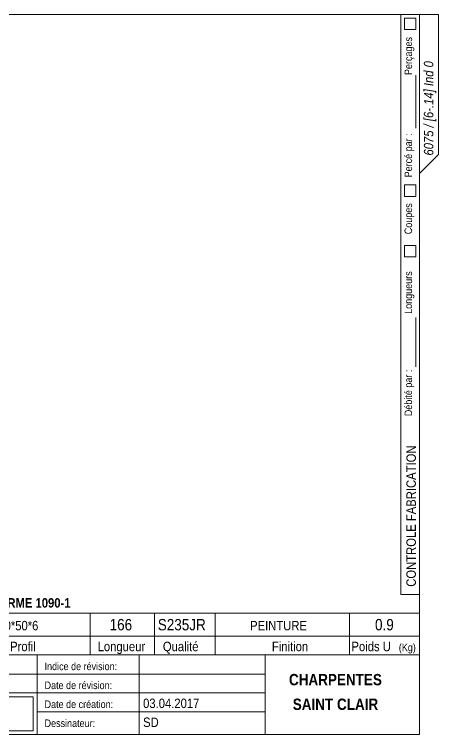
# Model space of a CAD drawing. Header units: millimetres. Extents: x 2 to 287, y 5 to 195.
# Drawn here: x 175 to 287, y 5 to 195 of the extents above; entities that cross this region are included whole.
import ezdxf

# ---------------------------------------------------------------- set-up
doc = ezdxf.new("R2010")
doc.units = ezdxf.units.MM
doc.layers.add('Autre type objet', color=1, linetype='Continuous', lineweight=0)
doc.layers.add('Feuille dessin', color=5, linetype='Continuous', lineweight=0)
doc.styles.add('ARIAL', font='ARIAL.TTF')
doc.styles.add('ARIAL_BOLD', font='ARIALBD.TTF')
doc.styles.add('ARIAL_ITALIC', font='ARIALI.TTF')

# ---------------------------------------------------------------- blocks, each defined once
blk = doc.blocks.new('*A11')
at = {"layer": 'Feuille dessin', "linetype": 'Continuous', "lineweight": 0}
for p, q in [((282, 195), (5, 195)), ((5, 195), (5, 5)), ((282, 5), (282, 195)), ((5, 5), (282, 5))]:
    blk.add_line(p, q, dxfattribs=at)
at = {"layer": 'Feuille dessin', "style": 'ARIAL', "width": 0.85}
blk.add_text('Tekla Structures', height=2, rotation=90, dxfattribs=at).set_placement((4.5, 5.5))
blk = doc.blocks.new('*A12')
at = {"layer": 'Autre type objet', "linetype": 'Continuous', "lineweight": 0}
for p, q in [((277, 42), (277, 195)), ((277, 195), (287, 195)), ((278, 194), (278, 191)), ((281, 194), (278, 194)), ((281, 191), (281, 194)), ((282, 42), (282, 195)), ((287, 195), (287, 158)), ((278, 191), (281, 191)), ((281, 165), (281, 179)), ((287, 158), (282, 153)), ((278, 150), (278, 147)), ((281, 150), (278, 150)), ((281, 147), (281, 150)), ((278, 147), (281, 147)), ((278, 134), (278, 131)), ((281, 134), (278, 134)), ((281, 131), (281, 134)), ((278, 131), (281, 131)), ((281, 102), (281, 115)), ((277, 42), (282, 42))]:
    blk.add_line(p, q, dxfattribs=at)
at = {"layer": 'Autre type objet', "width": 0.85}
for s, height, style, p in [('Perçages', 2, 'ARIAL', (280, 179)), ('6075 / [6-.14] Ind 0', 2.5, 'ARIAL_ITALIC', (285.619109, 157.760245)), ('Percé par :', 2, 'ARIAL', (280, 152)), ('Coupes', 2, 'ARIAL', (280, 137)), ('Longueurs', 2, 'ARIAL', (280, 116)), ('Débité par :', 2, 'ARIAL', (280, 89)), ('CONTROLE FABRICATION', 2.5, 'ARIAL', (281, 44))]:
    blk.add_text(s, height=height, rotation=90, dxfattribs=dict(at, style=style)).set_placement(p)
blk = doc.blocks.new('*A14')
at = {"layer": 'Autre type objet', "linetype": 'Continuous', "lineweight": 0}
for p, q in [((92, 37), (282, 37)), ((92, 37), (92, 31)), ((92.51953, 36.5), (113.5, 36.5)), ((92.51953, 31.394341), (92.51953, 36.5)), ((113.5, 36.5), (113.5, 31.394341)), ((114.5, 31), (114.5, 37)), ((134.5, 31), (134.5, 37)), ((160, 31), (160, 37)), ((195, 31), (195, 37)), ((212, 31), (212, 37)), ((228, 31), (228, 37)), ((263.5, 31), (263.5, 37)), ((282, 31), (282, 37)), ((92, 31), (282, 31)), ((92, 31), (92, 5)), ((113.5, 31.394341), (92.51953, 31.394341)), ((114.5, 16), (114.5, 31)), ((134.5, 26), (134.5, 31)), ((160, 26), (160, 31)), ((195, 26), (195, 31)), ((212, 26), (212, 31)), ((228, 26), (228, 31)), ((263.5, 26), (263.5, 31)), ((282, 5), (282, 31)), ((92, 26), (282, 26)), ((181, 26), (181, 5)), ((208, 26), (208, 5)), ((241.262466, 5), (241.262466, 26)), ((92, 21), (241.327069, 20.935451)), ((92, 16), (181, 16)), ((181, 16), (241.297815, 16.021151)), ((93, 15), (180, 15)), ((93, 6), (93, 15)), ((180, 15), (180, 6)), ((181, 11), (241.217807, 10.969512)), ((180, 6), (93, 6)), ((92, 5), (282, 5))]:
    blk.add_line(p, q, dxfattribs=at)
at = {"layer": 'Autre type objet', "width": 0.85}
for s, height, style, p in [('TOLERANCES ESSENTIELLES CONFORMES A LA NORME 1090-1', 2.5, 'ARIAL_BOLD', (96.5, 38.5)), ('6-14', 3, 'ARIAL_BOLD', (98.285724, 32.540141)), ('5', 3, 'ARIAL', (120.389893, 32.5)), ('STABILITE', 2.5, 'ARIAL', (139.159546, 32.5)), ('L70*50*6', 2.5, 'ARIAL', (169.146973, 32.5)), ('166', 3, 'ARIAL', (200.165771, 32.5)), ('S235JR', 3, 'ARIAL', (212.880127, 32.5)), ('PEINTURE', 2.5, 'ARIAL', (237.24646, 32.5)), ('0.9', 3, 'ARIAL', (270.222412, 32.5)), ('Repère', 2.5, 'ARIAL', (96.112978, 27)), ('Qté', 2.5, 'ARIAL', (119, 27)), ('Nom', 2.5, 'ARIAL', (142.961426, 27)), ('Profil', 2.5, 'ARIAL', (173.903564, 27)), ('Longueur', 2.5, 'ARIAL', (197, 27)), ('Qualité', 2.5, 'ARIAL', (214.218018, 27)), ('Finition', 2.5, 'ARIAL', (243, 27)), ('Poids U', 2.5, 'ARIAL', (264, 27)), ('(Kg)', 2, 'ARIAL', (276.5, 27)), ('6075', 3.5, 'ARIAL', (115.5, 22)), ('N° Affaire:', 2, 'ARIAL', (93.640566, 22)), ('Indice de révision:', 2, 'ARIAL', (183, 22)), ('CHARPENTES', 3, 'ARIAL_BOLD', (247.5, 18)), ('Nom Affaire:', 2, 'ARIAL', (93.640566, 17.5)), ('GHD Bât N', 3.5, 'ARIAL', (115.5, 17)), ('Date de révision:', 2, 'ARIAL', (183, 17)), ('Date de création:', 2, 'ARIAL', (183, 12)), ('03.04.2017', 2.5, 'ARIAL', (209, 12)), ('SAINT CLAIR', 3, 'ARIAL_BOLD', (248.5, 11.5)), ('CROQUIS   DE  DEBIT', 4.5, 'ARIAL_BOLD', (103, 8)), ('SD', 2.5, 'ARIAL', (209, 7)), ('Dessinateur:', 2, 'ARIAL', (183, 7))]:
    blk.add_text(s, height=height, dxfattribs=dict(at, style=style)).set_placement(p)

msp = doc.modelspace()

# ---------------------------------------------------------------- block references
at = {"lineweight": 0}
for name in ['*A11', '*A12', '*A14']:
    msp.add_blockref(name, (0, 0), dxfattribs=at)

doc.saveas('drawing.dxf')
